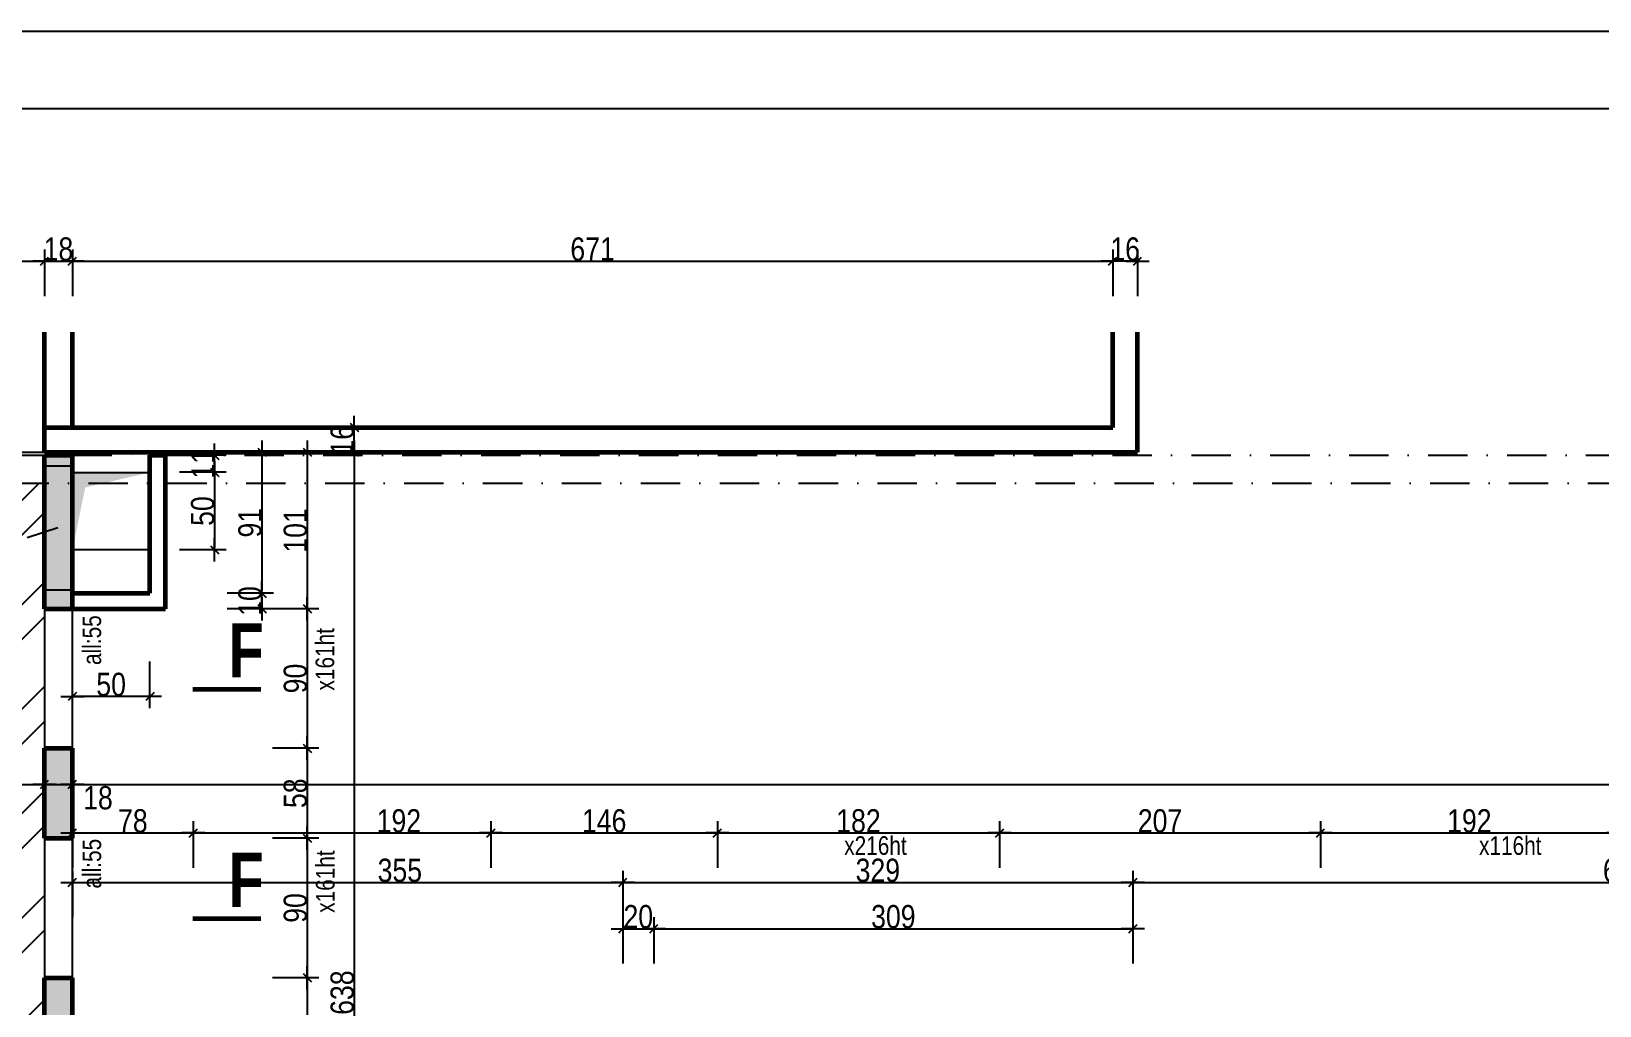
# Model space of a CAD drawing. Header units: millimetres. Extents: x -1734 to 5256, y -3612 to 588.
# Drawn here: x 2379 to 3391, y -41 to 588 of the extents above; entities that cross this region are included whole.
import ezdxf
from ezdxf.enums import TextEntityAlignment as Align

# ---------------------------------------------------------------- set-up
doc = ezdxf.new("R2010")
doc.units = ezdxf.units.MM
doc.linetypes.add('CACHEX2', pattern=[19.05, 12.7, -6.35])
doc.linetypes.add('TIRETPTX2', pattern=[50.8, 25.4, -12.7, 0, -12.7])
for name, color, linetype in [('01_Cad_2', 5, 'Continuous'), ('01_cote_gen', 4, 'Continuous'), ('01_isolant ext', 2, 'TIRETPTX2'), ('01_linteaux', 2, 'Continuous'), ('01_murs_sup', 2, 'CACHEX2'), ('01_poch_murs', 253, 'Continuous'), ('01_poch_poteaux', 250, 'Continuous'), ('01_resv', 32, 'Continuous'), ('01_texte', 230, 'Continuous'), ('AA_COTES', 2, 'Continuous')]:
    doc.layers.add(name, color=color, linetype=linetype)
doc.layers.add('01_murs_coup', color=5, linetype='Continuous', lineweight=60)
doc.styles.add('impact', font='impact.ttf')
doc.styles.add('MATTE_TXT', font='arial.ttf')
doc.styles.add('STYLE2', font='ARIALN.TTF')
doc.dimstyles.new('JB50', dxfattribs={"dimscale": 0.1, "dimtxt": 150, "dimasz": 15, "dimexe": 0.1, "dimexo": 0.1, "dimgap": 0.09, "dimtad": 1, "dimdec": 1, "dimdsep": 46, "dimtxsty": 'STYLE2', "dimblk1": 'BOND_G', "dimblk2": 'BOND_D', "dimsah": 1, "dimcen": 1.5, "dimdle": 0.01, "dimse1": 1, "dimse2": 1, "dimclrd": 4, "dimclre": 2, "dimclrt": 6, "dimazin": 2, "dimtfac": 2.333333, "dimtdec": 1, "dimtix": 1, "dimtmove": 2, "dimatfit": 3, "dimldrblk": 'BOND_G', "dimfxl": 1, "dimtolj": 1, "dimtzin": 0, "dimarcsym": 0})

# ---------------------------------------------------------------- blocks, each defined once
blk = doc.blocks.new('BOND_G')
at = {"layer": 'AA_COTES', "color": 0}
for p, q in [((0, -5), (0, 15)), ((5, 0), (-5, 0)), ((1.77, 1.77), (-1.77, -1.77))]:
    blk.add_line(p, q, dxfattribs=at)
blk = doc.blocks.new('BOND_D')
at = {"layer": 'AA_COTES', "color": 0}
for p, q in [((5, 0), (-5, 0)), ((-1.77, -1.77), (1.77, 1.77)), ((0, 5), (0, -15))]:
    blk.add_line(p, q, dxfattribs=at)
blk = doc.blocks.new('*D78')
at = {"layer": '01_cote_gen', "color": 4, "lineweight": -2, "transparency": 16777216}
blk.add_line((2265.2, 102), (2386.2, 102), dxfattribs=at)
at = {"layer": 'DEFPOINTS', "color": 0}
for p in [(2387.7, 102), (2263.7, 94.5), (2387.7, 94.5)]:
    blk.add_point(p, dxfattribs=at)
at = {"layer": '01_cote_gen', "color": 4, "lineweight": -2, "transparency": 16777216, "xscale": 1.5, "yscale": 1.5, "zscale": 1.5, "rotation": 180}
blk.add_blockref('BOND_G', (2263.7, 102), dxfattribs=at)
at = {"layer": '01_cote_gen', "color": 4, "lineweight": -2, "transparency": 16777216, "xscale": 1.5, "yscale": 1.5, "zscale": 1.5}
blk.add_blockref('BOND_D', (2387.7, 102), dxfattribs=at)
at = {"layer": '01_cote_gen', "color": 6, "transparency": 16777216, "insert": (2325.7, 109.5), "char_height": 15, "attachment_point": 5, "style": 'STYLE2'}
blk.add_mtext('\\A1;124', dxfattribs=at)
blk = doc.blocks.new('*D98')
at = {"layer": '01_cote_gen', "color": 4, "lineweight": -2, "transparency": 16777216}
blk.add_line((2407.2, 70.7), (2482.2, 70.7), dxfattribs=at)
at = {"layer": 'DEFPOINTS', "color": 0}
for p in [(2483.7, 70.7), (2483.7, 48.2), (2405.7, -26.9)]:
    blk.add_point(p, dxfattribs=at)
at = {"layer": '01_cote_gen', "color": 4, "lineweight": -2, "transparency": 16777216, "xscale": 1.5, "yscale": 1.5, "zscale": 1.5, "rotation": 180}
blk.add_blockref('BOND_G', (2405.7, 70.7), dxfattribs=at)
at = {"layer": '01_cote_gen', "color": 4, "lineweight": -2, "transparency": 16777216, "xscale": 1.5, "yscale": 1.5, "zscale": 1.5}
blk.add_blockref('BOND_D', (2483.7, 70.7), dxfattribs=at)
at = {"layer": '01_cote_gen', "color": 6, "transparency": 16777216, "insert": (2444.7, 78.4), "char_height": 15, "attachment_point": 5, "style": 'STYLE2'}
blk.add_mtext('\\A1;78', dxfattribs=at)
blk = doc.blocks.new('*D99')
at = {"layer": '01_cote_gen', "color": 4, "lineweight": -2, "transparency": 16777216}
blk.add_line((2485.2, 70.7), (2674.2, 70.7), dxfattribs=at)
at = {"layer": 'DEFPOINTS', "color": 0}
for p in [(2675.7, 70.7), (2483.7, 48.2), (2675.7, 48.2)]:
    blk.add_point(p, dxfattribs=at)
at = {"layer": '01_cote_gen', "color": 4, "lineweight": -2, "transparency": 16777216, "xscale": 1.5, "yscale": 1.5, "zscale": 1.5, "rotation": 180}
blk.add_blockref('BOND_G', (2483.7, 70.7), dxfattribs=at)
at = {"layer": '01_cote_gen', "color": 4, "lineweight": -2, "transparency": 16777216, "xscale": 1.5, "yscale": 1.5, "zscale": 1.5}
blk.add_blockref('BOND_D', (2675.7, 70.7), dxfattribs=at)
at = {"layer": '01_cote_gen', "color": 6, "transparency": 16777216, "insert": (2616.3, 78.4), "char_height": 15, "attachment_point": 5, "style": 'STYLE2'}
blk.add_mtext('\\A1;192', dxfattribs=at)
blk = doc.blocks.new('*D100')
at = {"layer": '01_cote_gen', "color": 4, "lineweight": -2, "transparency": 16777216}
blk.add_line((2677.2, 70.7), (2820.2, 70.7), dxfattribs=at)
at = {"layer": 'DEFPOINTS', "color": 0}
for p in [(2821.7, 70.7), (2675.7, 48.2), (2821.7, 48.2)]:
    blk.add_point(p, dxfattribs=at)
at = {"layer": '01_cote_gen', "color": 4, "lineweight": -2, "transparency": 16777216, "xscale": 1.5, "yscale": 1.5, "zscale": 1.5, "rotation": 180}
blk.add_blockref('BOND_G', (2675.7, 70.7), dxfattribs=at)
at = {"layer": '01_cote_gen', "color": 4, "lineweight": -2, "transparency": 16777216, "xscale": 1.5, "yscale": 1.5, "zscale": 1.5}
blk.add_blockref('BOND_D', (2821.7, 70.7), dxfattribs=at)
at = {"layer": '01_cote_gen', "color": 6, "transparency": 16777216, "insert": (2748.7, 78.4), "char_height": 15, "attachment_point": 5, "style": 'STYLE2'}
blk.add_mtext('\\A1;146', dxfattribs=at)
blk = doc.blocks.new('*D101')
at = {"layer": '01_cote_gen', "color": 4, "lineweight": -2, "transparency": 16777216}
blk.add_line((2823.2, 70.7), (3002.2, 70.7), dxfattribs=at)
at = {"layer": 'DEFPOINTS', "color": 0}
for p in [(3003.7, 70.7), (2821.7, 48.2), (3003.7, 48.2)]:
    blk.add_point(p, dxfattribs=at)
at = {"layer": '01_cote_gen', "color": 4, "lineweight": -2, "transparency": 16777216, "xscale": 1.5, "yscale": 1.5, "zscale": 1.5, "rotation": 180}
blk.add_blockref('BOND_G', (2821.7, 70.7), dxfattribs=at)
at = {"layer": '01_cote_gen', "color": 4, "lineweight": -2, "transparency": 16777216, "xscale": 1.5, "yscale": 1.5, "zscale": 1.5}
blk.add_blockref('BOND_D', (3003.7, 70.7), dxfattribs=at)
at = {"layer": '01_cote_gen', "color": 6, "transparency": 16777216, "insert": (2912.7, 78.4), "char_height": 15, "attachment_point": 5, "style": 'STYLE2'}
blk.add_mtext('\\A1;182', dxfattribs=at)
blk = doc.blocks.new('*D102')
at = {"layer": '01_cote_gen', "color": 4, "lineweight": -2, "transparency": 16777216}
blk.add_line((3005.2, 70.7), (3209.2, 70.7), dxfattribs=at)
at = {"layer": 'DEFPOINTS', "color": 0}
for p in [(3210.7, 70.7), (3003.7, 48.2), (3210.7, 48.2)]:
    blk.add_point(p, dxfattribs=at)
at = {"layer": '01_cote_gen', "color": 4, "lineweight": -2, "transparency": 16777216, "xscale": 1.5, "yscale": 1.5, "zscale": 1.5, "rotation": 180}
blk.add_blockref('BOND_G', (3003.7, 70.7), dxfattribs=at)
at = {"layer": '01_cote_gen', "color": 4, "lineweight": -2, "transparency": 16777216, "xscale": 1.5, "yscale": 1.5, "zscale": 1.5}
blk.add_blockref('BOND_D', (3210.7, 70.7), dxfattribs=at)
at = {"layer": '01_cote_gen', "color": 6, "transparency": 16777216, "insert": (3107.2, 78.4), "char_height": 15, "attachment_point": 5, "style": 'STYLE2'}
blk.add_mtext('\\A1;207', dxfattribs=at)
blk = doc.blocks.new('*D103')
at = {"layer": '01_cote_gen', "color": 4, "lineweight": -2, "transparency": 16777216}
blk.add_line((3212.2, 70.7), (3401.2, 70.7), dxfattribs=at)
at = {"layer": 'DEFPOINTS', "color": 0}
for p in [(3402.7, 70.7), (3210.7, 48.2), (3402.7, 48.2)]:
    blk.add_point(p, dxfattribs=at)
at = {"layer": '01_cote_gen', "color": 4, "lineweight": -2, "transparency": 16777216, "xscale": 1.5, "yscale": 1.5, "zscale": 1.5, "rotation": 180}
blk.add_blockref('BOND_G', (3210.7, 70.7), dxfattribs=at)
at = {"layer": '01_cote_gen', "color": 4, "lineweight": -2, "transparency": 16777216, "xscale": 1.5, "yscale": 1.5, "zscale": 1.5}
blk.add_blockref('BOND_D', (3402.7, 70.7), dxfattribs=at)
at = {"layer": '01_cote_gen', "color": 6, "transparency": 16777216, "insert": (3306.7, 78.4), "char_height": 15, "attachment_point": 5, "style": 'STYLE2'}
blk.add_mtext('\\A1;192', dxfattribs=at)
blk = doc.blocks.new('*D164')
at = {"layer": '01_cote_gen', "color": 4, "lineweight": -2, "transparency": 16777216}
blk.add_line((2230.2, 439.5), (2386.2, 439.5), dxfattribs=at)
at = {"layer": 'DEFPOINTS', "color": 0}
for p in [(2387.7, 439.5), (2228.7, 393.8), (2387.7, 393.8)]:
    blk.add_point(p, dxfattribs=at)
at = {"layer": '01_cote_gen', "color": 4, "lineweight": -2, "transparency": 16777216, "xscale": 1.5, "yscale": 1.5, "zscale": 1.5, "rotation": 180}
blk.add_blockref('BOND_G', (2228.7, 439.5), dxfattribs=at)
at = {"layer": '01_cote_gen', "color": 4, "lineweight": -2, "transparency": 16777216, "xscale": 1.5, "yscale": 1.5, "zscale": 1.5}
blk.add_blockref('BOND_D', (2387.7, 439.5), dxfattribs=at)
at = {"layer": '01_cote_gen', "color": 6, "transparency": 16777216, "insert": (2308.2, 447.2), "char_height": 15, "attachment_point": 5, "style": 'STYLE2'}
blk.add_mtext('\\A1;159', dxfattribs=at)
blk = doc.blocks.new('*D165')
at = {"layer": '01_cote_gen', "color": 4, "lineweight": -2, "transparency": 16777216}
blk.add_line((2389.2, 439.5), (2404.2, 439.5), dxfattribs=at)
at = {"layer": 'DEFPOINTS', "color": 0}
for p in [(2405.7, 439.5), (2387.7, 393.8), (2405.7, 393.8)]:
    blk.add_point(p, dxfattribs=at)
at = {"layer": '01_cote_gen', "color": 4, "lineweight": -2, "transparency": 16777216, "xscale": 1.5, "yscale": 1.5, "zscale": 1.5, "rotation": 180}
blk.add_blockref('BOND_G', (2387.7, 439.5), dxfattribs=at)
at = {"layer": '01_cote_gen', "color": 4, "lineweight": -2, "transparency": 16777216, "xscale": 1.5, "yscale": 1.5, "zscale": 1.5}
blk.add_blockref('BOND_D', (2405.7, 439.5), dxfattribs=at)
at = {"layer": '01_cote_gen', "color": 6, "transparency": 16777216, "insert": (2396.7, 447.2), "char_height": 15, "attachment_point": 5, "style": 'STYLE2'}
blk.add_mtext('\\A1;18', dxfattribs=at)
blk = doc.blocks.new('*D166')
at = {"layer": '01_cote_gen', "color": 4, "lineweight": -2, "transparency": 16777216}
blk.add_line((2407.2, 439.5), (3075.2, 439.5), dxfattribs=at)
at = {"layer": 'DEFPOINTS', "color": 0}
for p in [(3076.7, 439.5), (2405.7, 393.8), (3076.7, 393.8)]:
    blk.add_point(p, dxfattribs=at)
at = {"layer": '01_cote_gen', "color": 4, "lineweight": -2, "transparency": 16777216, "xscale": 1.5, "yscale": 1.5, "zscale": 1.5, "rotation": 180}
blk.add_blockref('BOND_G', (2405.7, 439.5), dxfattribs=at)
at = {"layer": '01_cote_gen', "color": 4, "lineweight": -2, "transparency": 16777216, "xscale": 1.5, "yscale": 1.5, "zscale": 1.5}
blk.add_blockref('BOND_D', (3076.7, 439.5), dxfattribs=at)
at = {"layer": '01_cote_gen', "color": 6, "transparency": 16777216, "insert": (2741.2, 447.2), "char_height": 15, "attachment_point": 5, "style": 'STYLE2'}
blk.add_mtext('\\A1;671', dxfattribs=at)
blk = doc.blocks.new('*D167')
at = {"layer": '01_cote_gen', "color": 4, "lineweight": -2, "transparency": 16777216}
for p, q in [((3075.2, 439.5), (3073.7, 439.5)), ((3092.7, 439.5), (3076.7, 439.5)), ((3094.2, 439.5), (3095.7, 439.5))]:
    blk.add_line(p, q, dxfattribs=at)
at = {"layer": 'DEFPOINTS', "color": 0}
for p in [(3076.7, 439.5), (3076.7, 425.3), (3092.7, 393.8)]:
    blk.add_point(p, dxfattribs=at)
at = {"layer": '01_cote_gen', "color": 4, "lineweight": -2, "transparency": 16777216, "xscale": 1.5, "yscale": 1.5, "zscale": 1.5}
blk.add_blockref('BOND_D', (3076.7, 439.5), dxfattribs=at)
at = {"layer": '01_cote_gen', "color": 4, "lineweight": -2, "transparency": 16777216, "xscale": 1.5, "yscale": 1.5, "zscale": 1.5, "rotation": 180}
blk.add_blockref('BOND_G', (3092.7, 439.5), dxfattribs=at)
at = {"layer": '01_cote_gen', "color": 6, "transparency": 16777216, "insert": (3084.7, 447.2), "char_height": 15, "attachment_point": 5, "style": 'STYLE2'}
blk.add_mtext('\\A1;16', dxfattribs=at)
blk = doc.blocks.new('*D187')
at = {"layer": '01_cote_gen', "color": 4, "lineweight": -2, "transparency": 16777216}
blk.add_line((2389.2, 102), (2404.2, 102), dxfattribs=at)
at = {"layer": 'DEFPOINTS', "color": 0}
for p in [(2405.7, 102), (2387.7, 94.5), (2405.7, 94.5)]:
    blk.add_point(p, dxfattribs=at)
at = {"layer": '01_cote_gen', "color": 4, "lineweight": -2, "transparency": 16777216, "xscale": 1.5, "yscale": 1.5, "zscale": 1.5, "rotation": 180}
blk.add_blockref('BOND_G', (2387.7, 102), dxfattribs=at)
at = {"layer": '01_cote_gen', "color": 4, "lineweight": -2, "transparency": 16777216, "xscale": 1.5, "yscale": 1.5, "zscale": 1.5}
blk.add_blockref('BOND_D', (2405.7, 102), dxfattribs=at)
at = {"layer": '01_cote_gen', "color": 6, "transparency": 16777216, "insert": (2422.2, 93.3), "char_height": 15, "attachment_point": 5, "style": 'STYLE2'}
blk.add_mtext('\\A1;18', dxfattribs=at)
blk = doc.blocks.new('*D188')
at = {"layer": '01_cote_gen', "color": 4, "lineweight": -2, "transparency": 16777216}
blk.add_line((2407.2, 102), (4955.2, 102), dxfattribs=at)
at = {"layer": 'DEFPOINTS', "color": 0}
for p in [(2405.7, 124.1), (4956.7, 102), (4956.7, 48.2)]:
    blk.add_point(p, dxfattribs=at)
at = {"layer": '01_cote_gen', "color": 4, "lineweight": -2, "transparency": 16777216, "xscale": 1.5, "yscale": 1.5, "zscale": 1.5, "rotation": 180}
blk.add_blockref('BOND_G', (2405.7, 102), dxfattribs=at)
at = {"layer": '01_cote_gen', "color": 4, "lineweight": -2, "transparency": 16777216, "xscale": 1.5, "yscale": 1.5, "zscale": 1.5}
blk.add_blockref('BOND_D', (4956.7, 102), dxfattribs=at)
at = {"layer": '01_cote_gen', "color": 6, "transparency": 16777216, "insert": (3681.2, 109.7), "char_height": 15, "attachment_point": 5, "style": 'STYLE2'}
blk.add_mtext('\\A1;2551', dxfattribs=at)
blk = doc.blocks.new('*D256')
at = {"layer": '01_cote_gen', "color": 4, "lineweight": -2, "transparency": 16777216}
blk.add_line((2528, 314.8), (2528, 226.8), dxfattribs=at)
at = {"layer": 'DEFPOINTS', "color": 0}
for p in [(2485.6, 316.3), (2455.7, 225.3), (2528, 225.3)]:
    blk.add_point(p, dxfattribs=at)
at = {"layer": '01_cote_gen', "color": 4, "lineweight": -2, "transparency": 16777216, "xscale": 1.5, "yscale": 1.5, "zscale": 1.5}
for name, p, rotation in [('BOND_G', (2528, 316.3), 90), ('BOND_D', (2528, 225.3), 270)]:
    blk.add_blockref(name, p, dxfattribs=dict(at, rotation=rotation))
at = {"layer": '01_cote_gen', "color": 6, "transparency": 16777216, "insert": (2520.3, 270.8), "char_height": 15, "attachment_point": 5, "rotation": 90, "style": 'STYLE2'}
blk.add_mtext('\\A1;91', dxfattribs=at)
blk = doc.blocks.new('*D257')
at = {"layer": '01_cote_gen', "color": 4, "lineweight": -2, "transparency": 16777216}
for p, q in [((2528, 226.8), (2528, 228.3)), ((2528, 215.3), (2528, 225.3)), ((2528, 213.8), (2528, 212.3))]:
    blk.add_line(p, q, dxfattribs=at)
at = {"layer": 'DEFPOINTS', "color": 0}
for p in [(2455.7, 225.3), (2528, 225.3), (2465.7, 215.3)]:
    blk.add_point(p, dxfattribs=at)
at = {"layer": '01_cote_gen', "color": 4, "lineweight": -2, "transparency": 16777216, "xscale": 1.5, "yscale": 1.5, "zscale": 1.5}
for name, p, rotation in [('BOND_D', (2528, 225.3), 270), ('BOND_G', (2528, 215.3), 90)]:
    blk.add_blockref(name, p, dxfattribs=dict(at, rotation=rotation))
at = {"layer": '01_cote_gen', "color": 6, "transparency": 16777216, "insert": (2520.3, 220.3), "char_height": 15, "attachment_point": 5, "rotation": 90, "style": 'STYLE2'}
blk.add_mtext('\\A1;10', dxfattribs=at)
blk = doc.blocks.new('*D258')
at = {"layer": '01_cote_gen', "color": 4, "lineweight": -2, "transparency": 16777216}
blk.add_line((2557.2, 314.8), (2557.2, 216.8), dxfattribs=at)
at = {"layer": 'DEFPOINTS', "color": 0}
for p in [(2557.2, 316.3), (2535.5, 215.3), (2557.2, 215.3)]:
    blk.add_point(p, dxfattribs=at)
at = {"layer": '01_cote_gen', "color": 4, "lineweight": -2, "transparency": 16777216, "xscale": 1.5, "yscale": 1.5, "zscale": 1.5}
for name, p, rotation in [('BOND_G', (2557.2, 316.3), 90), ('BOND_D', (2557.2, 215.3), 270)]:
    blk.add_blockref(name, p, dxfattribs=dict(at, rotation=rotation))
at = {"layer": '01_cote_gen', "color": 6, "transparency": 16777216, "insert": (2549.6, 265.8), "char_height": 15, "attachment_point": 5, "rotation": 90, "style": 'STYLE2'}
blk.add_mtext('\\A1;101', dxfattribs=at)
blk = doc.blocks.new('*D259')
at = {"layer": '01_cote_gen', "color": 4, "lineweight": -2, "transparency": 16777216}
blk.add_line((2557.2, 213.8), (2557.2, 126.8), dxfattribs=at)
at = {"layer": 'DEFPOINTS', "color": 0}
for p in [(2549.7, 215.3), (2405.7, 125.3), (2557.2, 125.3)]:
    blk.add_point(p, dxfattribs=at)
at = {"layer": '01_cote_gen', "color": 4, "lineweight": -2, "transparency": 16777216, "xscale": 1.5, "yscale": 1.5, "zscale": 1.5}
for name, p, rotation in [('BOND_G', (2557.2, 215.3), 90), ('BOND_D', (2557.2, 125.3), 270)]:
    blk.add_blockref(name, p, dxfattribs=dict(at, rotation=rotation))
at = {"layer": '01_cote_gen', "color": 6, "transparency": 16777216, "insert": (2549.6, 170.3), "char_height": 15, "attachment_point": 5, "rotation": 90, "style": 'STYLE2'}
blk.add_mtext('\\A1;90', dxfattribs=at)
blk = doc.blocks.new('*D260')
at = {"layer": '01_cote_gen', "color": 4, "lineweight": -2, "transparency": 16777216}
blk.add_line((2557.2, 123.8), (2557.2, 68.8), dxfattribs=at)
at = {"layer": 'DEFPOINTS', "color": 0}
for p in [(2405.7, 125.3), (2405.7, 67.3), (2557.2, 67.3)]:
    blk.add_point(p, dxfattribs=at)
at = {"layer": '01_cote_gen', "color": 4, "lineweight": -2, "transparency": 16777216, "xscale": 1.5, "yscale": 1.5, "zscale": 1.5}
for name, p, rotation in [('BOND_G', (2557.2, 125.3), 90), ('BOND_D', (2557.2, 67.3), 270)]:
    blk.add_blockref(name, p, dxfattribs=dict(at, rotation=rotation))
at = {"layer": '01_cote_gen', "color": 6, "transparency": 16777216, "insert": (2549.6, 96.3), "char_height": 15, "attachment_point": 5, "rotation": 90, "style": 'STYLE2'}
blk.add_mtext('\\A1;58', dxfattribs=at)
blk = doc.blocks.new('*D261')
at = {"layer": '01_cote_gen', "color": 4, "lineweight": -2, "transparency": 16777216}
blk.add_line((2557.2, 65.8), (2557.2, -21.2), dxfattribs=at)
at = {"layer": 'DEFPOINTS', "color": 0}
for p in [(2396.7, 67.3), (2387.7, -22.7), (2557.2, -22.7)]:
    blk.add_point(p, dxfattribs=at)
at = {"layer": '01_cote_gen', "color": 4, "lineweight": -2, "transparency": 16777216, "xscale": 1.5, "yscale": 1.5, "zscale": 1.5}
for name, p, rotation in [('BOND_G', (2557.2, 67.3), 90), ('BOND_D', (2557.2, -22.7), 270)]:
    blk.add_blockref(name, p, dxfattribs=dict(at, rotation=rotation))
at = {"layer": '01_cote_gen', "color": 6, "transparency": 16777216, "insert": (2549.6, 22.3), "char_height": 15, "attachment_point": 5, "rotation": 90, "style": 'STYLE2'}
blk.add_mtext('\\A1;90', dxfattribs=at)
blk = doc.blocks.new('*D262')
at = {"layer": '01_cote_gen', "color": 4, "lineweight": -2, "transparency": 16777216}
blk.add_line((2557.2, -24.2), (2557.2, -160.2), dxfattribs=at)
at = {"layer": 'DEFPOINTS', "color": 0}
for p in [(2396.7, -22.7), (2396.7, -161.7), (2557.2, -161.7)]:
    blk.add_point(p, dxfattribs=at)
at = {"layer": '01_cote_gen', "color": 4, "lineweight": -2, "transparency": 16777216, "xscale": 1.5, "yscale": 1.5, "zscale": 1.5}
for name, p, rotation in [('BOND_G', (2557.2, -22.7), 90), ('BOND_D', (2557.2, -161.7), 270)]:
    blk.add_blockref(name, p, dxfattribs=dict(at, rotation=rotation))
at = {"layer": '01_cote_gen', "color": 6, "transparency": 16777216, "insert": (2549.6, -92.2), "char_height": 15, "attachment_point": 5, "rotation": 90, "style": 'STYLE2'}
blk.add_mtext('\\A1;139', dxfattribs=at)
blk = doc.blocks.new('*D265')
at = {"layer": '01_cote_gen', "color": 4, "lineweight": -2, "transparency": 16777216}
for p, q in [((2587.5, 333.8), (2587.5, 335.3)), ((2587.5, 316.3), (2587.5, 332.3)), ((2587.5, 314.8), (2587.5, 313.3))]:
    blk.add_line(p, q, dxfattribs=at)
at = {"layer": 'DEFPOINTS', "color": 0}
for p in [(2587.5, 332.3), (2592.5, 332.3), (2592.5, 316.3)]:
    blk.add_point(p, dxfattribs=at)
at = {"layer": '01_cote_gen', "color": 4, "lineweight": -2, "transparency": 16777216, "xscale": 1.5, "yscale": 1.5, "zscale": 1.5}
for name, p, rotation in [('BOND_D', (2587.5, 332.3), 270), ('BOND_G', (2587.5, 316.3), 90)]:
    blk.add_blockref(name, p, dxfattribs=dict(at, rotation=rotation))
at = {"layer": '01_cote_gen', "color": 6, "transparency": 16777216, "insert": (2579.8, 324.3), "char_height": 15, "attachment_point": 5, "rotation": 90, "style": 'STYLE2'}
blk.add_mtext('\\A1;16', dxfattribs=at)
blk = doc.blocks.new('*D266')
at = {"layer": '01_cote_gen', "color": 4, "lineweight": -2, "transparency": 16777216}
blk.add_line((2587.5, 314.8), (2587.5, -320.2), dxfattribs=at)
at = {"layer": 'DEFPOINTS', "color": 0}
for p in [(2595, 316.3), (2587.5, -321.7), (2607.7, -321.7)]:
    blk.add_point(p, dxfattribs=at)
at = {"layer": '01_cote_gen', "color": 4, "lineweight": -2, "transparency": 16777216, "xscale": 1.5, "yscale": 1.5, "zscale": 1.5}
for name, p, rotation in [('BOND_G', (2587.5, 316.3), 90), ('BOND_D', (2587.5, -321.7), 270)]:
    blk.add_blockref(name, p, dxfattribs=dict(at, rotation=rotation))
at = {"layer": '01_cote_gen', "color": 6, "transparency": 16777216, "insert": (2579.8, -32.3), "char_height": 15, "attachment_point": 5, "rotation": 90, "style": 'STYLE2'}
blk.add_mtext('\\A1;638', dxfattribs=at)
blk = doc.blocks.new('*D277')
at = {"layer": '01_cote_gen', "color": 4, "lineweight": -2, "transparency": 16777216}
blk.add_line((2407.2, 38.8), (2759.2, 38.8), dxfattribs=at)
at = {"layer": 'DEFPOINTS', "color": 0}
for p in [(2760.7, 38.8), (2405.7, 17.8), (2760.7, -31.7)]:
    blk.add_point(p, dxfattribs=at)
at = {"layer": '01_cote_gen', "color": 4, "lineweight": -2, "transparency": 16777216, "xscale": 1.5, "yscale": 1.5, "zscale": 1.5, "rotation": 180}
blk.add_blockref('BOND_G', (2405.7, 38.8), dxfattribs=at)
at = {"layer": '01_cote_gen', "color": 4, "lineweight": -2, "transparency": 16777216, "xscale": 1.5, "yscale": 1.5, "zscale": 1.5}
blk.add_blockref('BOND_D', (2760.7, 38.8), dxfattribs=at)
at = {"layer": '01_cote_gen', "color": 6, "transparency": 16777216, "insert": (2616.9, 46.5), "char_height": 15, "attachment_point": 5, "style": 'STYLE2'}
blk.add_mtext('\\A1;355', dxfattribs=at)
blk = doc.blocks.new('*D278')
at = {"layer": '01_cote_gen', "color": 4, "lineweight": -2, "transparency": 16777216}
blk.add_line((2762.2, 38.8), (3088.2, 38.8), dxfattribs=at)
at = {"layer": 'DEFPOINTS', "color": 0}
for p in [(3089.7, 38.8), (2760.7, 16.3), (3089.7, -39.7)]:
    blk.add_point(p, dxfattribs=at)
at = {"layer": '01_cote_gen', "color": 4, "lineweight": -2, "transparency": 16777216, "xscale": 1.5, "yscale": 1.5, "zscale": 1.5, "rotation": 180}
blk.add_blockref('BOND_G', (2760.7, 38.8), dxfattribs=at)
at = {"layer": '01_cote_gen', "color": 4, "lineweight": -2, "transparency": 16777216, "xscale": 1.5, "yscale": 1.5, "zscale": 1.5}
blk.add_blockref('BOND_D', (3089.7, 38.8), dxfattribs=at)
at = {"layer": '01_cote_gen', "color": 6, "transparency": 16777216, "insert": (2925.2, 46.5), "char_height": 15, "attachment_point": 5, "style": 'STYLE2'}
blk.add_mtext('\\A1;329', dxfattribs=at)
blk = doc.blocks.new('*D279')
at = {"layer": '01_cote_gen', "color": 4, "lineweight": -2, "transparency": 16777216}
blk.add_line((2762.2, 8.9), (2779.2, 8.9), dxfattribs=at)
at = {"layer": 'DEFPOINTS', "color": 0}
for p in [(2780.7, 8.9), (2760.7, -31.7), (2780.7, -31.7)]:
    blk.add_point(p, dxfattribs=at)
at = {"layer": '01_cote_gen', "color": 4, "lineweight": -2, "transparency": 16777216, "xscale": 1.5, "yscale": 1.5, "zscale": 1.5, "rotation": 180}
blk.add_blockref('BOND_G', (2760.7, 8.9), dxfattribs=at)
at = {"layer": '01_cote_gen', "color": 4, "lineweight": -2, "transparency": 16777216, "xscale": 1.5, "yscale": 1.5, "zscale": 1.5}
blk.add_blockref('BOND_D', (2780.7, 8.9), dxfattribs=at)
at = {"layer": '01_cote_gen', "color": 6, "transparency": 16777216, "insert": (2770.7, 16.6), "char_height": 15, "attachment_point": 5, "style": 'STYLE2'}
blk.add_mtext('\\A1;20', dxfattribs=at)
blk = doc.blocks.new('*D280')
at = {"layer": '01_cote_gen', "color": 4, "lineweight": -2, "transparency": 16777216}
blk.add_line((2782.2, 8.9), (3088.2, 8.9), dxfattribs=at)
at = {"layer": 'DEFPOINTS', "color": 0}
for p in [(3089.7, 16.3), (3089.7, 8.9), (2780.7, -13.6)]:
    blk.add_point(p, dxfattribs=at)
at = {"layer": '01_cote_gen', "color": 4, "lineweight": -2, "transparency": 16777216, "xscale": 1.5, "yscale": 1.5, "zscale": 1.5, "rotation": 180}
blk.add_blockref('BOND_G', (2780.7, 8.9), dxfattribs=at)
at = {"layer": '01_cote_gen', "color": 4, "lineweight": -2, "transparency": 16777216, "xscale": 1.5, "yscale": 1.5, "zscale": 1.5}
blk.add_blockref('BOND_D', (3089.7, 8.9), dxfattribs=at)
at = {"layer": '01_cote_gen', "color": 6, "transparency": 16777216, "insert": (2935.2, 16.6), "char_height": 15, "attachment_point": 5, "style": 'STYLE2'}
blk.add_mtext('\\A1;309', dxfattribs=at)
blk = doc.blocks.new('*D281')
at = {"layer": '01_cote_gen', "color": 4, "lineweight": -2, "transparency": 16777216}
blk.add_line((3091.2, 38.8), (3721.2, 38.8), dxfattribs=at)
at = {"layer": 'DEFPOINTS', "color": 0}
for p in [(3722.7, 38.8), (3089.7, 16.4), (3722.7, -31.7)]:
    blk.add_point(p, dxfattribs=at)
at = {"layer": '01_cote_gen', "color": 4, "lineweight": -2, "transparency": 16777216, "xscale": 1.5, "yscale": 1.5, "zscale": 1.5, "rotation": 180}
blk.add_blockref('BOND_G', (3089.7, 38.8), dxfattribs=at)
at = {"layer": '01_cote_gen', "color": 4, "lineweight": -2, "transparency": 16777216, "xscale": 1.5, "yscale": 1.5, "zscale": 1.5}
blk.add_blockref('BOND_D', (3722.7, 38.8), dxfattribs=at)
at = {"layer": '01_cote_gen', "color": 6, "transparency": 16777216, "insert": (3407.2, 46.5), "char_height": 15, "attachment_point": 5, "style": 'STYLE2'}
blk.add_mtext('\\A1;633', dxfattribs=at)
blk = doc.blocks.new('*D802')
at = {"layer": '01_cote_gen', "color": 4, "lineweight": -2, "transparency": 16777216}
for p, q in [((2497.4, 315.8), (2497.4, 317.3)), ((2497.4, 303.3), (2497.4, 314.3)), ((2497.4, 301.8), (2497.4, 300.3))]:
    blk.add_line(p, q, dxfattribs=at)
at = {"layer": 'DEFPOINTS', "color": 0}
for p in [(2455.7, 314.3), (2497.4, 314.3), (2455.7, 303.3)]:
    blk.add_point(p, dxfattribs=at)
at = {"layer": '01_cote_gen', "color": 4, "lineweight": -2, "transparency": 16777216, "xscale": 1.5, "yscale": 1.5, "zscale": 1.5}
for name, p, rotation in [('BOND_D', (2497.4, 314.3), 270), ('BOND_G', (2497.4, 303.3), 90)]:
    blk.add_blockref(name, p, dxfattribs=dict(at, rotation=rotation))
at = {"layer": '01_cote_gen', "color": 6, "transparency": 16777216, "insert": (2489.9, 308.8), "char_height": 15, "attachment_point": 5, "rotation": 90, "style": 'STYLE2'}
blk.add_mtext('\\A1;11', dxfattribs=at)
blk = doc.blocks.new('*D803')
at = {"layer": '01_cote_gen', "color": 4, "lineweight": -2, "transparency": 16777216}
blk.add_line((2497.4, 301.8), (2497.4, 254.8), dxfattribs=at)
at = {"layer": 'DEFPOINTS', "color": 0}
for p in [(2455.7, 303.3), (2446.4, 253.3), (2497.4, 253.3)]:
    blk.add_point(p, dxfattribs=at)
at = {"layer": '01_cote_gen', "color": 4, "lineweight": -2, "transparency": 16777216, "xscale": 1.5, "yscale": 1.5, "zscale": 1.5}
for name, p, rotation in [('BOND_G', (2497.4, 303.3), 90), ('BOND_D', (2497.4, 253.3), 270)]:
    blk.add_blockref(name, p, dxfattribs=dict(at, rotation=rotation))
at = {"layer": '01_cote_gen', "color": 6, "transparency": 16777216, "insert": (2489.8, 278.3), "char_height": 15, "attachment_point": 5, "rotation": 90, "style": 'STYLE2'}
blk.add_mtext('\\A1;50', dxfattribs=at)
blk = doc.blocks.new('*D804')
at = {"layer": '01_cote_gen', "color": 4, "lineweight": -2, "transparency": 16777216}
blk.add_line((2454.2, 158.7), (2407.2, 158.7), dxfattribs=at)
at = {"layer": 'DEFPOINTS', "color": 0}
for p in [(2405.7, 225.3), (2455.7, 225.3), (2405.7, 158.7)]:
    blk.add_point(p, dxfattribs=at)
at = {"layer": '01_cote_gen', "color": 4, "lineweight": -2, "transparency": 16777216, "xscale": 1.5, "yscale": 1.5, "zscale": 1.5, "rotation": 180}
blk.add_blockref('BOND_D', (2405.7, 158.7), dxfattribs=at)
at = {"layer": '01_cote_gen', "color": 4, "lineweight": -2, "transparency": 16777216, "xscale": 1.5, "yscale": 1.5, "zscale": 1.5}
blk.add_blockref('BOND_G', (2455.7, 158.7), dxfattribs=at)
at = {"layer": '01_cote_gen', "color": 6, "transparency": 16777216, "insert": (2430.7, 166.4), "char_height": 15, "attachment_point": 5, "style": 'STYLE2'}
blk.add_mtext('\\A1;50', dxfattribs=at)

msp = doc.modelspace()

# ---------------------------------------------------------------- hatches: boundary and pattern name
at = {"layer": '01_murs_sup'}
h = msp.add_hatch(dxfattribs=at)
h.set_pattern_fill('DASH', color=256, scale=2.5, angle=135)
h.set_pattern_definition([(135, (-68736.468, 24963.4096), (-11.22532015, 9e-16), [7.9375, -7.9375])])
h.paths.add_polyline_path([(2263.73, 314.3), (2245.73, 314.3), (2245.73, 215.3), (2263.73, 215.3)])
h.paths.add_polyline_path([(2263.73, 125.3), (2245.73, 125.3), (2245.73, 67.3), (2263.73, 67.3)])
h.paths.add_polyline_path([(2263.73, -22.7), (2245.73, -22.7), (2245.73, -161.7), (2263.73, -161.7)])
h.paths.add_polyline_path([(2405.73, 314.3), (2387.73, 314.3), (2387.73, 215.3), (2405.73, 215.3)])
h.paths.add_polyline_path([(2405.73, 125.3), (2387.73, 125.3), (2387.73, 67.3), (2405.73, 67.3)])
h.paths.add_polyline_path([(2405.73, -22.7), (2387.73, -22.7), (2387.73, -161.7), (2405.73, -161.7)])
h.paths.add_polyline_path([(2057.73, -321.69), (1717.73, -321.69), (1625.73, -321.69), (1625.73, -337.69), (2039.73, -337.69), (2039.73, -654.68), (1721.73, -654.68), (1721.73, -995.68), (1678.73, -995.68), (1678.73, -1030.68), (1298.73, -1030.68), (1298.73, -1048.68), (1696.73, -1048.68), (1696.73, -1013.68), (2039.73, -1013.68), (2039.73, -1048.68), (2057.73, -1048.68), (2057.73, -990.68), (2039.73, -990.68), (2039.73, -995.68), (1739.73, -995.68), (1739.73, -672.68), (2039.73, -672.68), (2039.73, -857.68), (2057.73, -857.68)])
h.paths.add_polyline_path([(1353.73, -321.69), (952.73, -321.69), (853.73, -321.69), (853.73, -337.69), (954.73, -337.69), (954.73, -1030.68), (830.73, -1030.68), (830.73, -1048.68), (1196.73, -1048.68), (1196.73, -1030.68), (972.73, -1030.68), (972.73, -337.69), (1353.73, -337.69)])
at = {"layer": '01_poch_murs'}
h = msp.add_hatch(dxfattribs=at)
h.set_pattern_fill('ANSI32', color=256, scale=5)
h.paths.add_polyline_path([(4093.73, -1048.68), (3639.73, -1048.68), (3639.73, -1065.68), (3629.73, -1065.68), (3629.73, -1048.68), (3489.73, -1048.68), (3387.73, -1048.68), (3128.73, -1048.68), (3128.73, -988.68), (2960.73, -988.68), (2960.73, -1048.68), (2810.73, -1048.68), (2708.73, -1048.68), (2387.73, -1048.68), (2387.73, -337.69), (2260.73, -337.69), (2260.73, -343.69), (2250.73, -343.69), (2250.73, -337.69), (2167.73, -337.69), (2167.73, -343.69), (2167.73, -349.69), (2257.72, -349.69, -0.4142136), (2167.73, -439.68), (2167.73, -445.68), (2167.73, -451.68), (2250.73, -451.68), (2250.73, -445.68), (2260.73, -445.68), (2260.73, -451.68), (2260.73, -672.68), (2242.73, -672.68), (2077.73, -672.68), (2077.73, -857.68), (2077.73, -864.68), (2087.73, -864.68, -0.2134218), (2077.73, -887.04), (2077.73, -896.93, -0.3500011), (2147.73, -984.68), (2077.73, -984.68), (2077.73, -990.68), (2077.73, -1048.68), (2059.73, -1048.68), (2059.73, -1172.68), (2332.73, -1172.68), (2387.73, -1172.68), (2701.73, -1172.68), (3387.73, -1172.68), (3489.73, -1172.68), (3629.73, -1172.68), (3629.73, -1167.68), (3639.73, -1167.68), (3639.73, -1172.68), (4093.73, -1172.68)])
h.paths.add_polyline_path([(4768.73, -1066.7), (4768.73, -1048.68), (4523.73, -1048.68), (4111.73, -1048.68), (4111.73, -1172.68), (4349.73, -1172.68), (4451.73, -1172.68), (4768.73, -1172.68), (4768.73, -1168.7)])
h.paths.add_polyline_path([(2057.73, -1048.68), (2039.73, -1048.68), (2039.73, -1013.68), (1696.73, -1013.68), (1696.73, -1048.68), (1414.73, -1048.68), (1363.73, -1048.68), (1363.73, -1155.16), (1363.73, -1172.74), (1414.73, -1172.74), (2057.73, -1172.74)])
h.paths.add_polyline_path([(1363.73, -1048.68), (1312.73, -1048.68), (830.73, -1048.68), (728.73, -1048.68), (690.73, -1048.68), (690.73, -1172.7), (711.73, -1172.7), (713.73, -1172.7), (813.73, -1172.72), (1323.73, -1172.74), (1363.73, -1172.74), (1363.73, -1155.16), (1363.73, -1149.88)])
h.paths.add_polyline_path([(2387.73, -161.7), (2387.73, -22.7), (2387.73, 67.3), (2387.73, 125.3), (2387.73, 215.3), (2387.73, 296.3), (2263.73, 296.3), (2263.73, 215.3), (2263.73, 125.3), (2263.73, 67.3), (2263.73, -22.7), (2263.73, -161.7), (2263.73, -311.7), (2263.73, -321.69), (2387.73, -321.69), (2387.73, -311.7)])
h.paths.add_polyline_path([(2387.73, -321.69), (2263.73, -321.69), (2263.73, -337.69), (2387.73, -337.69)])
at = {"layer": '01_poch_poteaux'}
h = msp.add_hatch(color=256, dxfattribs=at)
h.dxf.hatch_style = 1
h.paths.add_polyline_path([(2405.73, 314.3), (2387.73, 314.3), (2387.73, 296.3), (2405.73, 296.3)])
h.paths.add_polyline_path([(2405.73, 296.3), (2387.73, 296.3), (2387.73, 215.3), (2405.73, 215.3)])
h.paths.add_polyline_path([(2405.73, 125.3), (2387.73, 125.3), (2387.73, 67.3), (2405.73, 67.3)])
h.paths.add_polyline_path([(2405.73, -22.7), (2387.73, -22.7), (2387.73, -161.7), (2405.73, -161.7)])

# ---------------------------------------------------------------- linework, layer by layer
at = {"layer": '01_Cad_2'}
msp.add_line((5256.49, 587.72), (-1733.51, 587.72), dxfattribs=at)
at = {"layer": '01_Cad_2', "color": 2}
msp.add_line((5206.49, 537.72), (-1683.51, 537.72), dxfattribs=at)
at = {"layer": '01_isolant ext'}
for p, q in [((2405.73, 314.3), (2455.73, 314.3)), ((2465.73, 314.3), (4956.7, 314.3)), ((2059.73, 296.3), (4936.7, 296.3))]:
    msp.add_line(p, q, dxfattribs=at)
at = {"layer": '01_linteaux'}
for p, q in [((2263.73, 316.3), (2387.73, 316.3)), ((2263.73, 314.3), (2387.73, 314.3)), ((2387.73, 215.3), (2387.73, 125.3)), ((2405.73, 125.3), (2405.73, 215.3)), ((2387.73, 67.3), (2387.73, -22.7)), ((2405.73, -22.7), (2405.73, 67.3))]:
    msp.add_line(p, q, dxfattribs=at)
at = {"layer": '01_murs_coup'}
for p, q in [((2387.73, 316.3), (2387.73, 393.8)), ((2405.73, 332.3), (2405.73, 393.8)), ((3076.73, 332.3), (3076.73, 393.8)), ((3092.73, 316.3), (3092.73, 393.8)), ((2387.73, 332.3), (3076.73, 332.3)), ((2387.73, 316.3), (3092.73, 316.3)), ((2387.73, 215.3), (2387.73, 314.3)), ((2387.73, 314.3), (2405.73, 314.3)), ((2405.73, 215.3), (2405.73, 314.3)), ((2455.73, 225.3), (2455.73, 314.3)), ((2455.73, 314.3), (2465.73, 314.3)), ((2465.73, 215.3), (2465.73, 314.3)), ((2405.73, 225.3), (2455.73, 225.3)), ((2387.73, 215.3), (2405.73, 215.3)), ((2405.73, 215.3), (2465.73, 215.3)), ((2387.73, 67.3), (2387.73, 125.3)), ((2387.73, 125.3), (2405.73, 125.3)), ((2405.73, 67.3), (2405.73, 125.3)), ((2387.73, 67.3), (2405.73, 67.3)), ((2387.73, -161.7), (2387.73, -22.7)), ((2387.73, -22.7), (2405.73, -22.7)), ((2405.73, -161.7), (2405.73, -22.7))]:
    msp.add_line(p, q, dxfattribs=at)
at = {"layer": '01_murs_sup', "ltscale": 2}
for p, q in [((2387.73, 316.3), (2387.73, 393.8)), ((2405.73, 332.3), (2405.73, 393.8)), ((3076.73, 332.3), (3076.73, 393.8)), ((3092.73, 316.3), (3092.73, 393.8)), ((2387.73, 332.3), (3076.73, 332.3)), ((2387.73, 316.3), (3092.73, 316.3)), ((2387.73, 215.3), (2387.73, 314.3)), ((2387.73, 314.3), (2405.73, 314.3)), ((2405.73, 215.3), (2405.73, 314.3)), ((2455.73, 225.3), (2455.73, 316.3)), ((2465.73, 215.3), (2465.73, 316.3)), ((2405.73, 225.3), (2455.73, 225.3)), ((2387.73, 215.3), (2405.73, 215.3)), ((2405.73, 215.3), (2465.73, 215.3)), ((2387.73, 67.3), (2387.73, 125.3)), ((2387.73, 125.3), (2405.73, 125.3)), ((2405.73, 67.3), (2405.73, 125.3)), ((2387.73, 67.3), (2405.73, 67.3)), ((2387.73, -161.7), (2387.73, -22.7)), ((2387.73, -22.7), (2405.73, -22.7)), ((2405.73, -161.7), (2405.73, -22.7))]:
    msp.add_line(p, q, dxfattribs=at)
at = {"layer": '01_resv'}
for p, q in [((2387.57, 307.39), (2405.11, 307.39)), ((2387.57, 227.39), (2387.57, 307.39)), ((2405.11, 307.39), (2405.57, 227.39)), ((2405.73, 303.27), (2455.73, 303.27)), ((2405.73, 253.27), (2405.73, 303.27)), ((2455.73, 303.27), (2455.73, 253.27)), ((2396.34, 267.39), (2376.6, 260.94)), ((2455.73, 253.27), (2405.73, 253.27)), ((2405.57, 227.39), (2387.57, 227.39))]:
    msp.add_line(p, q, dxfattribs=at)
for points in [[(2387.57, 307.36), (2405.11, 307.39), (2405.57, 227.39), (2387.57, 227.39)], [(2405.73, 253.27), (2405.73, 303.27), (2414.04, 293.54)], [(2405.73, 303.27), (2455.73, 303.27), (2414.04, 293.54)]]:
    msp.add_solid(points, dxfattribs=at)
at = {"layer": '01_texte', "const_width": 3}
for points in [[(2527.43, 163.32), (2483.18, 163.32)], [(2527.43, 15.32), (2483.18, 15.32)]]:
    msp.add_lwpolyline(points, dxfattribs=at)

# ---------------------------------------------------------------- texts
at = {"layer": '01_texte', "style": 'MATTE_TXT', "width": 0.8}
for s, p in [('all:55', (2427.85, 195.07)), ('x161ht', (2578.18, 182.71)), ('all:55', (2427.85, 50.87)), ('x161ht', (2578.41, 39.33))]:
    msp.add_text(s, height=12, rotation=90, dxfattribs=at).set_placement(p, align=Align.BOTTOM_CENTER)
at = {"layer": '01_texte', "style": 'impact'}
for p in [(2517.77, 160.47), (2517.77, 12.47)]:
    msp.add_text('F', height=35, rotation=0, dxfattribs=at).set_placement(p, align=Align.BOTTOM_CENTER)
at = {"layer": '01_texte', "style": 'MATTE_TXT', "width": 0.8}
for s, p in [('x216ht', (2923.66, 52.95)), ('x116ht', (3333.09, 52.95))]:
    msp.add_text(s, height=12, dxfattribs=at).set_placement(p, align=Align.BOTTOM_CENTER)

# ---------------------------------------------------------------- dimensions: what is measured, and where the dimension line sits
at = {"layer": '01_cote_gen'}
for base, p1, p2, picture, middle in [((2387.73, 439.51), (2228.73, 393.8), (2387.73, 393.8), '*D164', (2308.23, 447.18)), ((2405.73, 439.51), (2387.73, 393.8), (2405.73, 393.8), '*D165', (2396.73, 447.18)), ((3076.73, 439.51), (2405.73, 393.8), (3076.73, 393.8), '*D166', (2741.23, 447.18)), ((3076.73, 439.51), (3092.73, 393.8), (3076.73, 425.28), '*D167', (3084.73, 447.18)), ((2405.73, 158.71), (2455.73, 225.3), (2405.73, 225.3), '*D804', (2430.73, 166.38)), ((4956.73, 102), (2405.73, 124.1), (4956.73, 48.25), '*D188', (3681.23, 109.66)), ((2387.73, 102), (2263.73, 94.5), (2387.73, 94.5), '*D78', (2325.73, 109.54)), ((2483.73, 70.75), (2405.73, -26.89), (2483.73, 48.25), '*D98', (2444.73, 78.41)), ((2821.73, 70.75), (2675.73, 48.25), (2821.73, 48.25), '*D100', (2748.73, 78.41)), ((3003.73, 70.75), (2821.73, 48.25), (3003.73, 48.25), '*D101', (2912.73, 78.41)), ((3210.73, 70.75), (3003.73, 48.25), (3210.73, 48.25), '*D102', (3107.23, 78.41)), ((3402.73, 70.75), (3210.73, 48.25), (3402.73, 48.25), '*D103', (3306.73, 78.41)), ((3089.73, 38.83), (2760.73, 16.33), (3089.73, -39.67), '*D278', (2925.23, 46.5)), ((2780.73, 8.91), (2760.73, -31.67), (2780.73, -31.67), '*D279', (2770.73, 16.58)), ((3089.73, 8.91), (2780.73, -13.59), (3089.73, 16.33), '*D280', (2935.23, 16.58))]:
    dim = msp.add_linear_dim(base=base, p1=p1, p2=p2, dimstyle='JB50', dxfattribs=at)
    dim.commit()
    dim.dimension.update_dxf_attribs({"geometry": picture, "text_midpoint": middle})
for base, p1, p2, picture, middle in [((2587.5, 332.3), (2592.55, 316.3), (2592.55, 332.3), '*D265', (2579.84, 324.3)), ((2527.95, 225.3), (2485.56, 316.3), (2455.73, 225.3), '*D256', (2520.28, 270.8)), ((2557.22, 215.3), (2557.22, 316.3), (2535.45, 215.3), '*D258', (2549.56, 265.8)), ((2497.45, 314.3), (2455.73, 303.27), (2455.73, 314.3), '*D802', (2489.91, 308.79)), ((2497.45, 253.27), (2455.73, 303.27), (2446.4, 253.27), '*D803', (2489.78, 278.27)), ((2527.95, 225.3), (2465.73, 215.3), (2455.73, 225.3), '*D257', (2520.28, 220.3)), ((2557.22, 125.3), (2549.72, 215.3), (2405.73, 125.3), '*D259', (2549.56, 170.3)), ((2557.22, 67.3), (2405.73, 125.3), (2405.73, 67.3), '*D260', (2549.56, 96.3)), ((2557.22, -22.7), (2396.73, 67.3), (2387.73, -22.7), '*D261', (2549.56, 22.3)), ((2557.22, -161.7), (2396.73, -22.7), (2396.73, -161.7), '*D262', (2549.56, -92.2))]:
    dim = msp.add_linear_dim(base=base, p1=p1, p2=p2, angle=90, dimstyle='JB50', dxfattribs=at)
    dim.commit()
    dim.dimension.update_dxf_attribs({"geometry": picture, "text_midpoint": middle})
dim = msp.add_linear_dim(base=(2587.5, -321.69), p1=(2595, 316.3), p2=(2607.69, -321.69), angle=90, dimstyle='JB50', dxfattribs=at)
dim.commit()
dim.dimension.update_dxf_attribs({"geometry": '*D266', "text_midpoint": (2579.84, -32.33), "dimtype": 160})
for base, p1, p2, picture, middle in [((2405.73, 102), (2387.73, 94.5), (2405.73, 94.5), '*D187', (2422.23, 93.34)), ((2675.73, 70.75), (2483.73, 48.25), (2675.73, 48.25), '*D99', (2616.31, 78.41)), ((2760.73, 38.83), (2405.73, 17.81), (2760.73, -31.67), '*D277', (2616.85, 46.5)), ((3722.73, 38.83), (3089.73, 16.41), (3722.73, -31.67), '*D281', (3407.23, 46.5))]:
    dim = msp.add_linear_dim(base=base, p1=p1, p2=p2, dimstyle='JB50', dxfattribs=at)
    dim.commit()
    dim.dimension.update_dxf_attribs({"geometry": picture, "text_midpoint": middle, "dimtype": 160})

doc.saveas('drawing.dxf')
